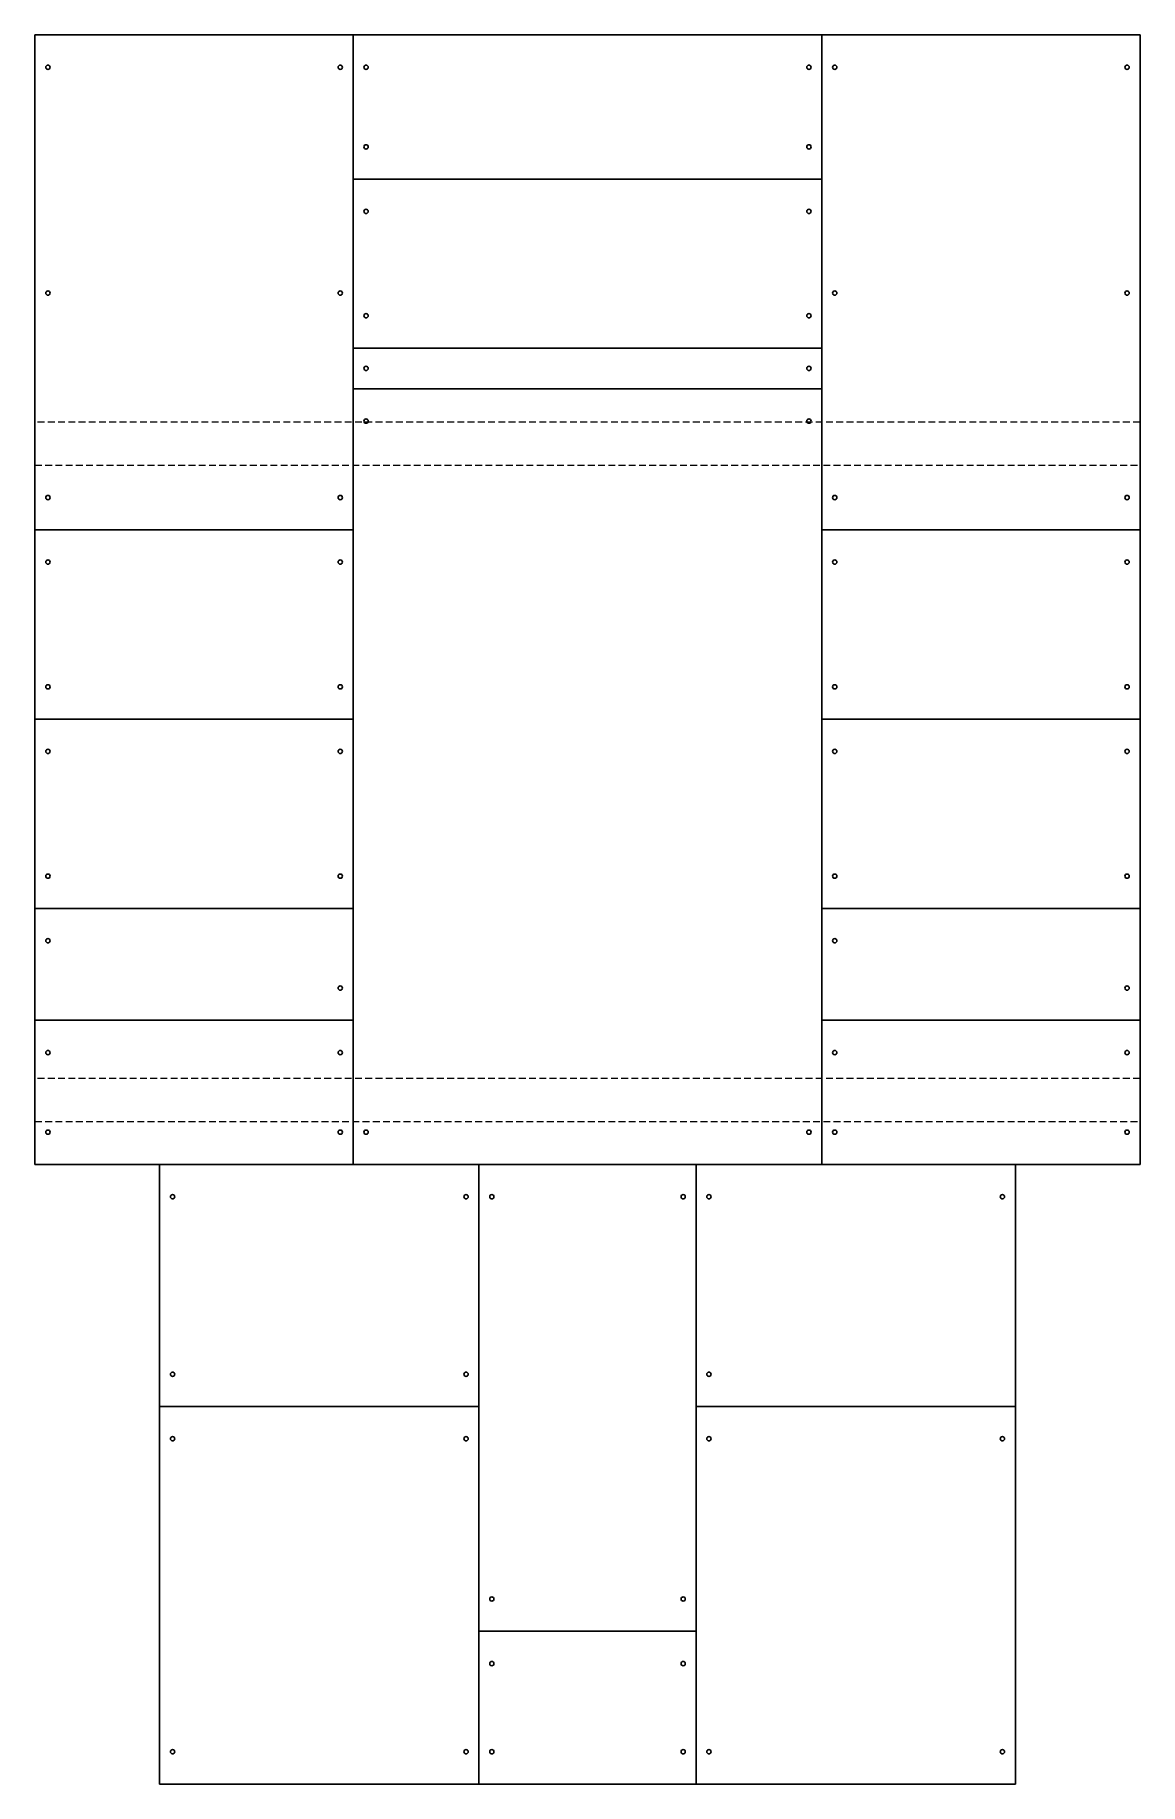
# Model space of a CAD drawing. Header units: millimetres. Extents: x -257 to 257, y -813 to 0.
import ezdxf

# ---------------------------------------------------------------- set-up
doc = ezdxf.new("R2010")
doc.units = ezdxf.units.MM
doc.linetypes.add('HIDDEN2', pattern=[4.7625, 3.175, -1.5875])
doc.layers.get('0').update_dxf_attribs({"lineweight": 25, "true_color": 0xffffff})
doc.layers.add('layer 1', color=6, linetype='HIDDEN2', lineweight=0, true_color=0xff00ff)

# ---------------------------------------------------------------- blocks, each defined once
blk = doc.blocks.new('hole')
blk.add_circle((6, 15), 1)

msp = doc.modelspace()

# ---------------------------------------------------------------- linework, layer by layer
for p, q in [((-109, 0), (-257, 0)), ((-257, 0), (-257, -230)), ((109, 0), (-109, 0)), ((-109, 0), (-109, -67)), ((257, 0), (109, 0)), ((109, -67), (109, 0)), ((257, -230), (257, 0)), ((-109, -67), (109, -67)), ((-109, -67), (-109, -145.5)), ((109, -145.5), (109, -67)), ((109, -145.5), (-109, -145.5)), ((-109, -145.5), (-109, -164.5)), ((109, -164.5), (109, -145.5)), ((-109, -164.5), (109, -164.5)), ((-109, -164.5), (-109, -230)), ((109, -164.5), (109, -230)), ((-109, -230), (-257, -230)), ((-257, -230), (-257, -318)), ((-109, -318), (-109, -230)), ((257, -230), (109, -230)), ((109, -230), (109, -318)), ((257, -318), (257, -230)), ((-109, -318), (-257, -318)), ((-257, -318), (-257, -406)), ((-109, -406), (-109, -318)), ((109, -318), (257, -318)), ((109, -318), (109, -406)), ((257, -406), (257, -318)), ((-257, -406), (-109, -406)), ((-257, -406), (-257, -458)), ((-109, -458), (-109, -406)), ((257, -406), (109, -406)), ((109, -406), (109, -458)), ((257, -458), (257, -406)), ((-257, -458), (-109, -458)), ((-257, -458), (-257, -525)), ((-109, -525), (-109, -458)), ((257, -458), (109, -458)), ((109, -458), (109, -525)), ((257, -525), (257, -458)), ((-257, -525), (-109, -525)), ((-199, -525), (-199, -637.5)), ((-109, -525), (109, -525)), ((-50.5, -637.5), (-50.5, -525)), ((50.5, -525), (50.5, -637.5)), ((109, -525), (257, -525)), ((199, -637.5), (199, -525)), ((-50.5, -637.5), (-199, -637.5)), ((-199, -637.5), (-199, -813)), ((-50.5, -813), (-50.5, -637.5)), ((199, -637.5), (50.5, -637.5)), ((50.5, -637.5), (50.5, -813)), ((199, -813), (199, -637.5)), ((-50.5, -742), (50.5, -742)), ((-50.5, -742), (-50.5, -813)), ((50.5, -813), (50.5, -742)), ((-199, -813), (-50.5, -813)), ((-50.5, -813), (50.5, -813)), ((50.5, -813), (199, -813))]:
    msp.add_line(p, q)
for centre in [(-251, -120), (-115, -120), (115, -120), (251, -120), (-103, -155), (103, -155)]:
    msp.add_circle(centre, 1)
at = {"layer": 'layer 1'}
for p, q in [((257, -180), (-257, -180)), ((-257, -180), (-257, -200)), ((257, -200), (257, -180)), ((-257, -200), (257, -200)), ((257, -485), (-257, -485)), ((-257, -485), (-257, -505)), ((257, -505), (257, -485)), ((-257, -505), (257, -505))]:
    msp.add_line(p, q, dxfattribs=at)

# ---------------------------------------------------------------- block references
at = {"yscale": -1}
for p in [(-257, 0), (-109, 0), (109, 0), (-109, -67), (-109, -164.5), (-257, -230), (109, -230), (-257, -318), (109, -318), (-257, -406), (109, -406), (-257, -458), (109, -458), (-199, -525), (-50.5, -525), (50.5, -525), (-199, -637.5), (50.5, -637.5), (-50.5, -742)]:
    msp.add_blockref('hole', p, dxfattribs=at)
at = {"rotation": 180}
for p in [(-109, 0), (109, 0), (257, 0), (109, -67), (109, -164.5), (-109, -230), (257, -230), (-109, -318), (257, -318), (-109, -458), (257, -458), (-50.5, -525), (50.5, -525), (199, -525), (-50.5, -637.5), (199, -637.5), (50.5, -742)]:
    msp.add_blockref('hole', p, dxfattribs=at)
for p in [(-109, -67), (-109, -145.5), (-257, -230), (109, -230), (-257, -318), (109, -318), (-257, -406), (109, -406), (-257, -525), (-109, -525), (109, -525), (-199, -637.5), (50.5, -637.5), (-50.5, -742), (-199, -813), (-50.5, -813), (50.5, -813)]:
    msp.add_blockref('hole', p)
at = {"yscale": -1, "rotation": 180}
for p in [(109, -67), (109, -145.5), (-109, -230), (257, -230), (-109, -318), (257, -318), (-109, -406), (257, -406), (-109, -458), (257, -458), (-109, -525), (109, -525), (257, -525), (-50.5, -637.5), (50.5, -742), (-50.5, -813), (50.5, -813), (199, -813)]:
    msp.add_blockref('hole', p, dxfattribs=at)

doc.saveas('drawing.dxf')
